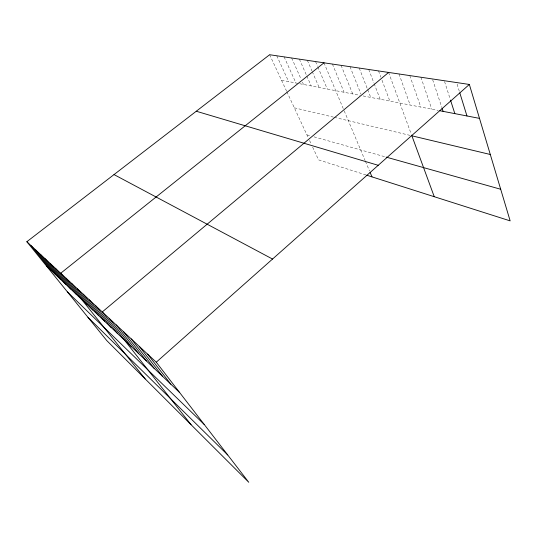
<?xml version="1.0" encoding="UTF-8"?>
<svg xmlns="http://www.w3.org/2000/svg" width="537" height="537" viewBox="0 0 537 537"><rect width="100%" height="100%" fill="white"/><g stroke="black" fill="none" stroke-linecap="round" stroke-linejoin="round"><path stroke-width="0.4" stroke-dasharray="2.69 2.01" d="M281.502 80.214L298.961 83.577M299.713 83.725L359.978 95.344M363.119 95.948L438.252 110.434M294.343 107.809L333.484 117.133M334.296 117.328L410.362 135.452M306.929 134.854L310.869 135.962M314.024 136.848L385.344 156.871M366.006 174.968L318.562 159.865L312.628 147.111M269.648 54.727L286.51 90.981M286.839 91.686L308.238 137.68M309.554 140.499L310.863 143.325M276.777 55.788L288.631 81.59M284.107 56.882L295.954 83M291.638 58.003L301.103 79.161M302.459 82.181L303.472 84.45M299.384 59.151L306.473 75.227M306.808 75.992L311.198 85.94M307.352 60.339L311.937 70.891M312.265 71.643L319.139 87.471M315.548 61.56L317.508 66.138M317.83 66.903L327.302 89.041M323.986 62.816L343.23 108.541M344.204 110.85L365.126 160.57M365.442 161.322L369.516 170.994M332.416 64.071L344.089 92.277M341.089 65.36L352.715 93.941M350.03 66.689L360.985 94.129M359.233 68.065L367.402 88.92M367.711 89.692L370.731 97.419M368.724 69.474L373.833 82.785M374.135 83.571L380.149 99.231M378.511 70.931L380.834 77.12M381.995 80.214L389.842 101.097M388.607 72.435L411.322 134.284M399.025 73.985L410.154 105.017M409.785 75.589L420.793 107.064M420.907 77.241L431.775 109.186M432.668 79.745L441.81 107.413M444.549 81.51L450.321 99.526M457.101 84.148L459.565 92.102"/><path stroke-width="0.81" d="M469.351 84.45L269.648 54.727L26.85 241.717L156.267 362.2L469.351 84.45L510.15 220.875L366.751 175.21M388.607 72.435L102.272 311.93L191.078 424.713M323.986 62.816L60.715 273.239L145.178 378.907M439.877 110.743L479.501 118.382M490.301 154.488L411.886 135.814L434.252 196.703M386.137 157.099L500.699 189.259M196.273 111.24L378.216 165.302M114.019 174.579L272.541 259.049M46.404 265.909L179.687 392.607M67.447 291.933L204.308 424.566M87.934 317.28L227.722 454.96M31.24 245.805L50.975 270.252M26.85 241.717L106.756 340.565L248.759 482.273L156.267 362.2M45.262 258.861L65.554 284.113M40.443 254.37L60.547 279.347M35.771 250.02L55.687 274.729M55.392 268.285L76.059 294.095M50.243 263.499L70.723 289.027M71.575 283.355L92.814 310.024M66.051 278.213L87.101 304.593M83.201 294.182L104.816 321.435M77.288 288.671L98.714 315.628M89.33 299.881L111.132 327.436M95.68 305.795L117.67 333.652M109.105 318.293L131.471 346.768M116.207 324.905L138.754 353.695M123.584 331.772L146.319 360.884M131.263 338.921L154.173 368.355M139.258 346.358L162.342 376.115M147.581 354.111L170.84 384.197M370.134 172.464L371.993 176.874M442.072 108.206L443.119 111.367M450.57 100.312L454.839 113.629M459.813 92.894L466.962 115.965"/></g></svg>
